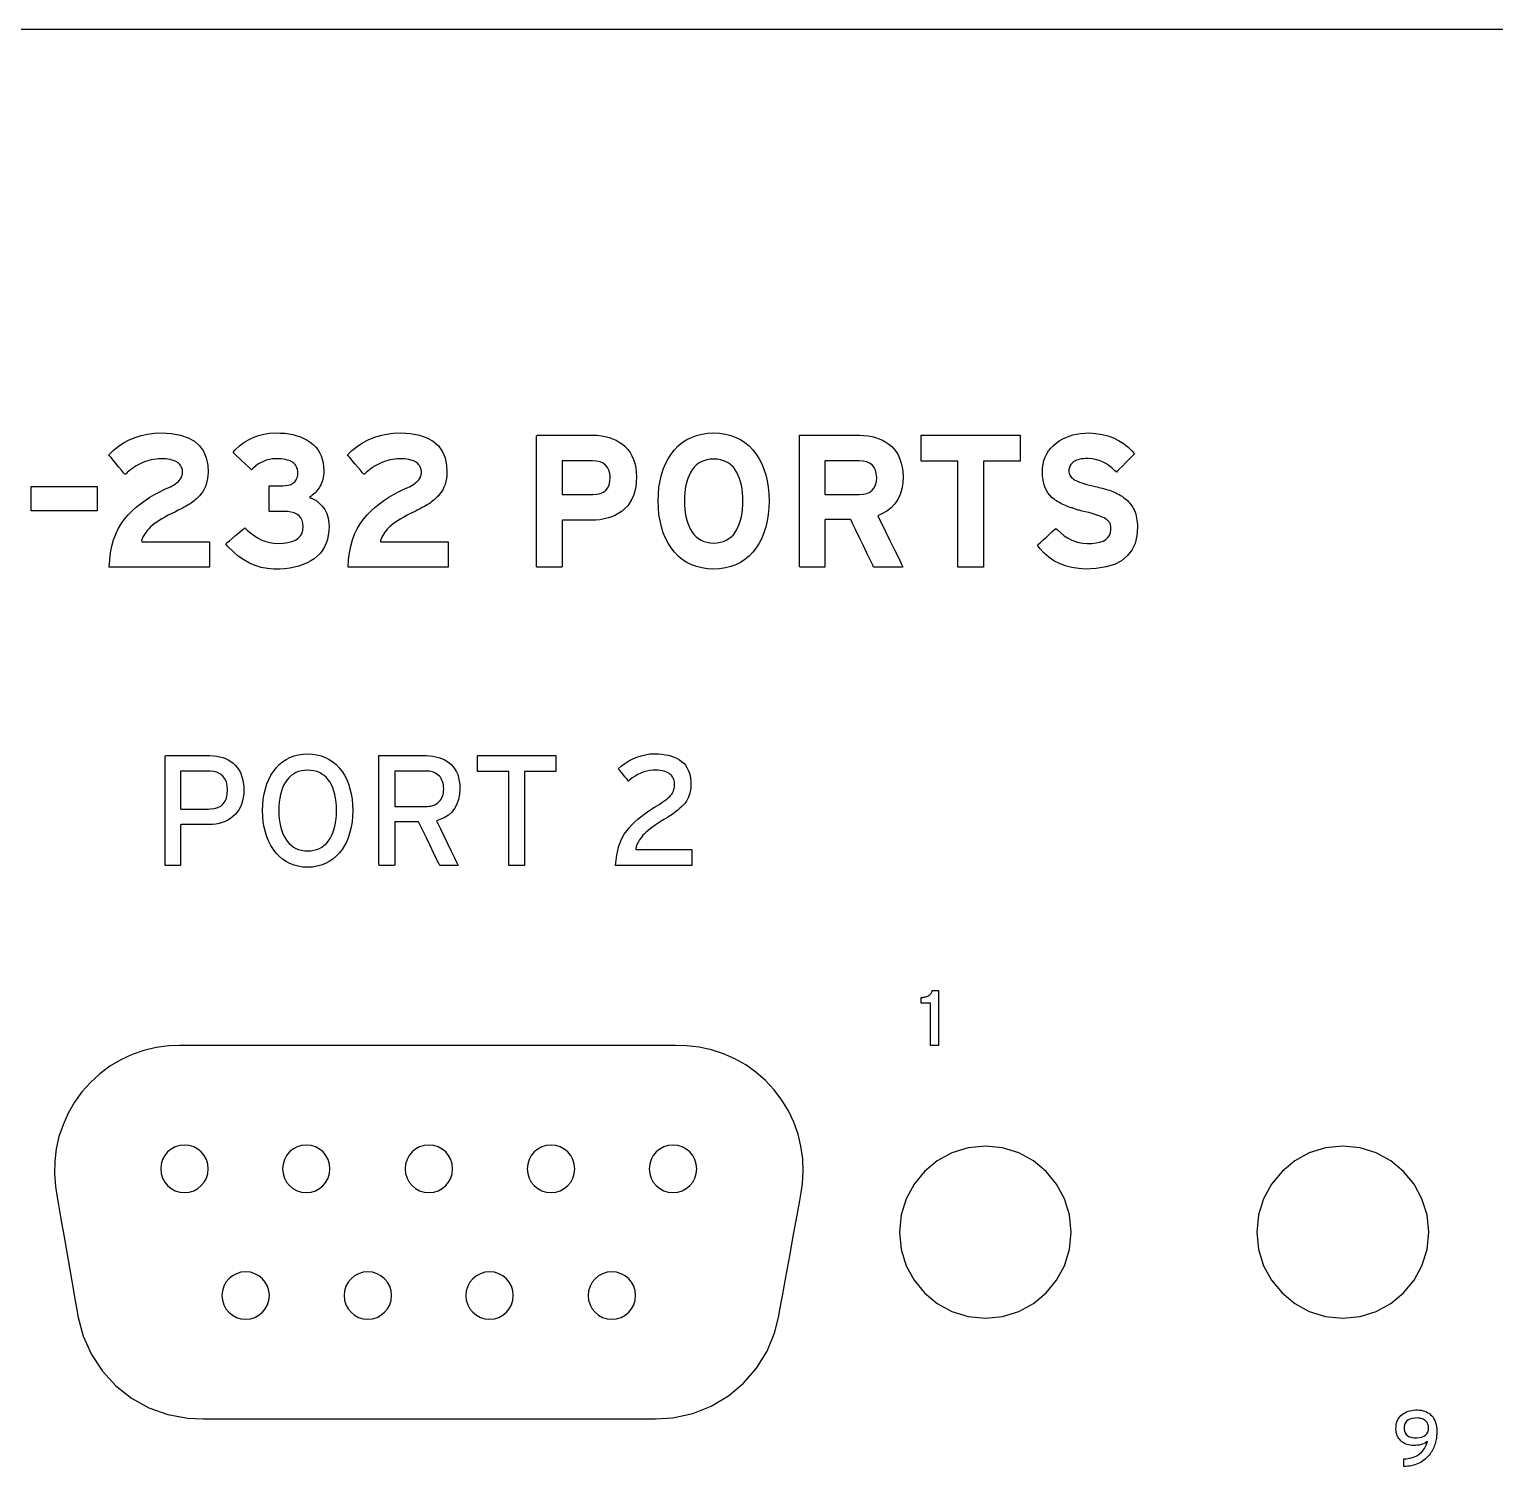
# Model space of a CAD drawing. Extents: x 1 to 47.7, y 0.2 to 35.
# Drawn here: x 40.567 to 41.863, y 13.845 to 15.115 of the extents above; entities that cross this region are included whole.
import ezdxf

# ---------------------------------------------------------------- set-up
doc = ezdxf.new("R2010")
doc.units = 0
doc.header["$MEASUREMENT"] = 0
doc.layers.add('7_0_____DWG', color=7, linetype='CONTINUOUS')

msp = doc.modelspace()

# ---------------------------------------------------------------- linework, layer by layer
at = {"layer": '7_0_____DWG'}
for points in [[(40.4956, 15.1152), (40.5703, 15.1152), (40.6442, 15.1152), (40.7173, 15.1152), (40.7896, 15.1152), (40.8611, 15.1152), (40.9317, 15.1152), (41.0015, 15.1152), (41.0703, 15.1152), (41.1384, 15.1152), (41.2055, 15.1152), (41.2717, 15.1152), (41.337, 15.1152), (41.4014, 15.1152), (41.4648, 15.1152), (41.5273, 15.1152), (41.5888, 15.1152), (41.6493, 15.1152), (41.7088, 15.1152), (41.7674, 15.1152), (41.8249, 15.1152), (41.8814, 15.1152)], [(41.4108, 14.7337), (41.4108, 14.64), (41.3882, 14.64), (41.3882, 14.7337), (41.3557, 14.7337), (41.3557, 14.7566), (41.4433, 14.7566), (41.4433, 14.7337), (41.4108, 14.7337)], [(40.5689, 14.6898), (40.5689, 14.7111), (40.6272, 14.7111), (40.6272, 14.6898), (40.5689, 14.6898)], [(41.0051, 14.4592), (41.0051, 14.3762), (40.991, 14.3762), (40.991, 14.4592), (40.9635, 14.4592), (40.9635, 14.4734), (41.0326, 14.4734), (41.0326, 14.4592), (41.0051, 14.4592)]]:
    msp.add_lwpolyline(points, dxfattribs=at)
for points in [[(40.6379, 14.64), (40.6383, 14.6465), (40.6391, 14.6527), (40.6402, 14.6585), (40.6417, 14.664), (40.6436, 14.6691), (40.6458, 14.6739), (40.6484, 14.6783), (40.6513, 14.6824), (40.6546, 14.6861), (40.6581, 14.6896), (40.6617, 14.6929), (40.6656, 14.696), (40.6695, 14.6989), (40.6737, 14.7017), (40.678, 14.7042), (40.6825, 14.7065), (40.6871, 14.7087), (40.6905, 14.7102), (40.6921, 14.711), (40.6935, 14.7117), (40.6948, 14.7125), (40.696, 14.7133), (40.6971, 14.7141), (40.6981, 14.7149), (40.699, 14.7156), (40.6998, 14.7164), (40.7004, 14.7172), (40.7009, 14.718), (40.7014, 14.7188), (40.7018, 14.7196), (40.7021, 14.7205), (40.7023, 14.7213), (40.7025, 14.7221), (40.7026, 14.7229), (40.7027, 14.7238), (40.7026, 14.7248), (40.7025, 14.7258), (40.7022, 14.7268), (40.7019, 14.7278), (40.7014, 14.7287), (40.7009, 14.7296), (40.7002, 14.7305), (40.6995, 14.7314), (40.6986, 14.7322), (40.6975, 14.733), (40.6962, 14.7336), (40.6948, 14.7341), (40.6933, 14.7346), (40.6916, 14.735), (40.6898, 14.7353), (40.6879, 14.7355), (40.6858, 14.7357), (40.6835, 14.7357), (40.6813, 14.7356), (40.6792, 14.7354), (40.677, 14.7351), (40.675, 14.7347), (40.6729, 14.7342), (40.6709, 14.7336), (40.669, 14.7329), (40.6671, 14.7322), (40.6652, 14.7313), (40.6634, 14.7304), (40.6617, 14.7294), (40.66, 14.7283), (40.6583, 14.7272), (40.6568, 14.726), (40.6552, 14.7248), (40.6538, 14.7235), (40.6524, 14.7221), (40.6517, 14.722), (40.6505, 14.7234), (40.6487, 14.7256), (40.6464, 14.7283), (40.644, 14.7313), (40.6416, 14.7342), (40.6395, 14.7367), (40.638, 14.7384), (40.6374, 14.7392), (40.6412, 14.7429), (40.6458, 14.7466), (40.6505, 14.7497), (40.6555, 14.7524), (40.6607, 14.7546), (40.6661, 14.7563), (40.6718, 14.7575), (40.6777, 14.7583), (40.6842, 14.7585), (40.693, 14.758), (40.7008, 14.7566), (40.7075, 14.7543), (40.7131, 14.7512), (40.7176, 14.7472), (40.7211, 14.7423), (40.7236, 14.7366), (40.7249, 14.73), (40.7253, 14.724), (40.7251, 14.721), (40.7248, 14.7182), (40.7242, 14.7155), (40.7235, 14.7129), (40.7226, 14.7106), (40.7215, 14.7083), (40.7202, 14.7062), (40.7188, 14.7043), (40.7176, 14.703), (40.7167, 14.702), (40.7158, 14.7011), (40.7149, 14.7002), (40.7139, 14.6994), (40.7128, 14.6985), (40.7117, 14.6977), (40.7106, 14.6968), (40.7094, 14.696), (40.7081, 14.6952), (40.7068, 14.6944), (40.7054, 14.6936), (40.704, 14.6928), (40.7025, 14.692), (40.701, 14.6912), (40.6995, 14.6905), (40.6979, 14.6897), (40.6963, 14.6889), (40.6931, 14.6873), (40.69, 14.6858), (40.6871, 14.6842), (40.6845, 14.6827), (40.682, 14.6812), (40.6798, 14.6797), (40.6777, 14.6783), (40.6759, 14.6768), (40.6743, 14.6754), (40.6729, 14.6739), (40.6715, 14.6724), (40.6704, 14.6709), (40.6693, 14.6694), (40.6684, 14.6679), (40.6676, 14.6664), (40.667, 14.6649), (40.6665, 14.6634), (40.6666, 14.6624), (40.6702, 14.6624), (40.677, 14.6624), (40.686, 14.6624), (40.6961, 14.6624), (40.7062, 14.6624), (40.7152, 14.6624), (40.7222, 14.6624), (40.726, 14.6624), (40.7264, 14.6622), (40.7264, 14.6605), (40.7264, 14.6578), (40.7264, 14.6543), (40.7264, 14.6505), (40.7264, 14.6468), (40.7264, 14.6435), (40.7264, 14.6412), (40.7264, 14.64), (40.7244, 14.64), (40.7169, 14.64), (40.7053, 14.64), (40.6912, 14.64), (40.6762, 14.64), (40.6618, 14.64), (40.6496, 14.64), (40.6411, 14.64)], [(40.8322, 14.6761), (40.8321, 14.672), (40.8315, 14.6681), (40.8307, 14.6644), (40.8296, 14.661), (40.8281, 14.6578), (40.8263, 14.6548), (40.8242, 14.6521), (40.8217, 14.6497), (40.819, 14.6474), (40.816, 14.6455), (40.8128, 14.6437), (40.8093, 14.6422), (40.8056, 14.6409), (40.8017, 14.6399), (40.7975, 14.6391), (40.7932, 14.6385), (40.7886, 14.6382), (40.7834, 14.6381), (40.7778, 14.6386), (40.7723, 14.6396), (40.7669, 14.6413), (40.7618, 14.6435), (40.7568, 14.6463), (40.7519, 14.6496), (40.7473, 14.6536), (40.7428, 14.6581), (40.7409, 14.6606), (40.7421, 14.6616), (40.7441, 14.6633), (40.7467, 14.6655), (40.7496, 14.6679), (40.7524, 14.6703), (40.7549, 14.6724), (40.7568, 14.6739), (40.7578, 14.6747), (40.7599, 14.6726), (40.763, 14.6699), (40.7662, 14.6675), (40.7695, 14.6654), (40.7728, 14.6638), (40.7762, 14.6625), (40.7798, 14.6616), (40.7834, 14.6611), (40.787, 14.6609), (40.7916, 14.6611), (40.7958, 14.6616), (40.7994, 14.6625), (40.8025, 14.6638), (40.805, 14.6655), (40.8069, 14.6675), (40.8083, 14.67), (40.809, 14.6727), (40.8093, 14.6759), (40.809, 14.6787), (40.8083, 14.6812), (40.8072, 14.6834), (40.8057, 14.6852), (40.8038, 14.6867), (40.8014, 14.6878), (40.7986, 14.6886), (40.7955, 14.689), (40.7926, 14.6892), (40.792, 14.6892), (40.7906, 14.6892), (40.7886, 14.6892), (40.7864, 14.6892), (40.7842, 14.6892), (40.7821, 14.6892), (40.7805, 14.6892), (40.7795, 14.6892), (40.7793, 14.6893), (40.7793, 14.6907), (40.7793, 14.6933), (40.7793, 14.6967), (40.7793, 14.7005), (40.7793, 14.7043), (40.7793, 14.7077), (40.7793, 14.7103), (40.7793, 14.7118), (40.7794, 14.7119), (40.7803, 14.7119), (40.7818, 14.7119), (40.7836, 14.7119), (40.7857, 14.7119), (40.7877, 14.7119), (40.7894, 14.7119), (40.7907, 14.7119), (40.7914, 14.7119), (40.7935, 14.712), (40.7961, 14.7124), (40.7984, 14.7131), (40.8003, 14.7141), (40.8019, 14.7154), (40.8031, 14.717), (40.804, 14.7189), (40.8045, 14.7211), (40.8046, 14.7236), (40.8046, 14.7248), (40.8044, 14.7258), (40.8042, 14.7268), (40.8038, 14.7278), (40.8034, 14.7287), (40.8028, 14.7296), (40.8022, 14.7305), (40.8014, 14.7314), (40.8005, 14.7322), (40.7995, 14.733), (40.7983, 14.7336), (40.7969, 14.7341), (40.7953, 14.7346), (40.7936, 14.735), (40.7917, 14.7353), (40.7897, 14.7355), (40.7875, 14.7357), (40.785, 14.7357), (40.7821, 14.7355), (40.7794, 14.7351), (40.7767, 14.7344), (40.7742, 14.7334), (40.7717, 14.7322), (40.7693, 14.7308), (40.767, 14.729), (40.7649, 14.7271), (40.7635, 14.726), (40.7625, 14.727), (40.7606, 14.7288), (40.7581, 14.7311), (40.7554, 14.7337), (40.7526, 14.7363), (40.7502, 14.7386), (40.7483, 14.7403), (40.7473, 14.7413), (40.7493, 14.7437), (40.7529, 14.747), (40.7568, 14.75), (40.7609, 14.7525), (40.7652, 14.7546), (40.7698, 14.7562), (40.7746, 14.7574), (40.7796, 14.7582), (40.7849, 14.7585), (40.7891, 14.7584), (40.793, 14.7582), (40.7967, 14.7577), (40.8002, 14.757), (40.8036, 14.7561), (40.8068, 14.755), (40.8098, 14.7537), (40.8127, 14.7522), (40.8155, 14.7504), (40.818, 14.7484), (40.8202, 14.7462), (40.8222, 14.7438), (40.8238, 14.7412), (40.8252, 14.7384), (40.8262, 14.7354), (40.827, 14.7321), (40.8274, 14.7287), (40.8276, 14.7252), (40.8275, 14.7231), (40.8273, 14.7211), (40.827, 14.7192), (40.8266, 14.7174), (40.8261, 14.7157), (40.8256, 14.7141), (40.8249, 14.7126), (40.8241, 14.7112), (40.8233, 14.7099), (40.8224, 14.7086), (40.8215, 14.7074), (40.8205, 14.7063), (40.8195, 14.7052), (40.8185, 14.7043), (40.8174, 14.7034), (40.8163, 14.7027), (40.8151, 14.702), (40.8148, 14.7016), (40.8155, 14.7013), (40.8161, 14.7011), (40.8168, 14.7008), (40.8175, 14.7005), (40.8182, 14.7001), (40.8189, 14.6998), (40.8197, 14.6994), (40.8204, 14.699), (40.8211, 14.6985), (40.8217, 14.698), (40.8224, 14.6975), (40.823, 14.6969), (40.8237, 14.6963), (40.8243, 14.6957), (40.8249, 14.6951), (40.8255, 14.6944), (40.8261, 14.6937), (40.8273, 14.6924), (40.8284, 14.6908), (40.8293, 14.6891), (40.8302, 14.6873), (40.8309, 14.6853), (40.8314, 14.6832), (40.8318, 14.681), (40.8321, 14.6786)], [(40.8491, 14.64), (40.8495, 14.6465), (40.8503, 14.6527), (40.8514, 14.6585), (40.8529, 14.664), (40.8548, 14.6691), (40.857, 14.6739), (40.8596, 14.6783), (40.8625, 14.6824), (40.8658, 14.6861), (40.8693, 14.6896), (40.8729, 14.6929), (40.8767, 14.696), (40.8807, 14.6989), (40.8849, 14.7017), (40.8892, 14.7042), (40.8936, 14.7065), (40.8983, 14.7087), (40.9017, 14.7102), (40.9032, 14.711), (40.9047, 14.7117), (40.906, 14.7125), (40.9072, 14.7133), (40.9083, 14.7141), (40.9093, 14.7149), (40.9102, 14.7156), (40.911, 14.7164), (40.9116, 14.7172), (40.9121, 14.718), (40.9126, 14.7188), (40.9129, 14.7196), (40.9133, 14.7205), (40.9135, 14.7213), (40.9137, 14.7221), (40.9138, 14.7229), (40.9138, 14.7238), (40.9138, 14.7248), (40.9137, 14.7258), (40.9134, 14.7268), (40.9131, 14.7278), (40.9126, 14.7287), (40.9121, 14.7296), (40.9114, 14.7305), (40.9106, 14.7314), (40.9098, 14.7322), (40.9087, 14.733), (40.9074, 14.7336), (40.906, 14.7341), (40.9045, 14.7346), (40.9028, 14.735), (40.901, 14.7353), (40.899, 14.7355), (40.8969, 14.7357), (40.8947, 14.7357), (40.8925, 14.7356), (40.8903, 14.7354), (40.8882, 14.7351), (40.8861, 14.7347), (40.8841, 14.7342), (40.8821, 14.7336), (40.8802, 14.7329), (40.8783, 14.7322), (40.8764, 14.7313), (40.8746, 14.7304), (40.8729, 14.7294), (40.8712, 14.7283), (40.8695, 14.7272), (40.8679, 14.726), (40.8664, 14.7248), (40.865, 14.7235), (40.8635, 14.7221), (40.8629, 14.722), (40.8617, 14.7234), (40.8599, 14.7256), (40.8576, 14.7283), (40.8551, 14.7313), (40.8527, 14.7342), (40.8507, 14.7367), (40.8492, 14.7384), (40.8486, 14.7392), (40.8524, 14.7429), (40.8569, 14.7466), (40.8617, 14.7497), (40.8667, 14.7524), (40.8719, 14.7546), (40.8773, 14.7563), (40.883, 14.7575), (40.8889, 14.7583), (40.8954, 14.7585), (40.9042, 14.758), (40.912, 14.7566), (40.9186, 14.7543), (40.9243, 14.7512), (40.9288, 14.7472), (40.9323, 14.7423), (40.9348, 14.7366), (40.9361, 14.73), (40.9364, 14.724), (40.9363, 14.721), (40.9359, 14.7182), (40.9354, 14.7155), (40.9347, 14.7129), (40.9338, 14.7106), (40.9327, 14.7083), (40.9314, 14.7062), (40.9299, 14.7043), (40.9288, 14.703), (40.9279, 14.702), (40.927, 14.7011), (40.9261, 14.7002), (40.9251, 14.6994), (40.924, 14.6985), (40.9229, 14.6977), (40.9218, 14.6968), (40.9206, 14.696), (40.9193, 14.6952), (40.918, 14.6944), (40.9166, 14.6936), (40.9152, 14.6928), (40.9137, 14.692), (40.9122, 14.6912), (40.9106, 14.6905), (40.9091, 14.6897), (40.9074, 14.6889), (40.9042, 14.6873), (40.9012, 14.6858), (40.8983, 14.6842), (40.8957, 14.6827), (40.8932, 14.6812), (40.891, 14.6797), (40.8889, 14.6783), (40.8871, 14.6768), (40.8855, 14.6754), (40.884, 14.6739), (40.8827, 14.6724), (40.8815, 14.6709), (40.8805, 14.6694), (40.8796, 14.6679), (40.8788, 14.6664), (40.8782, 14.6649), (40.8777, 14.6634), (40.8778, 14.6624), (40.8814, 14.6624), (40.8882, 14.6624), (40.8972, 14.6624), (40.9073, 14.6624), (40.9174, 14.6624), (40.9264, 14.6624), (40.9334, 14.6624), (40.9372, 14.6624), (40.9376, 14.6622), (40.9376, 14.6605), (40.9376, 14.6578), (40.9376, 14.6543), (40.9376, 14.6505), (40.9376, 14.6468), (40.9376, 14.6435), (40.9376, 14.6412), (40.9376, 14.64), (40.9356, 14.64), (40.9281, 14.64), (40.9165, 14.64), (40.9024, 14.64), (40.8874, 14.64), (40.873, 14.64), (40.8607, 14.64), (40.8522, 14.64)], [(41.104, 14.7197), (41.1038, 14.7151), (41.1033, 14.7109), (41.1025, 14.707), (41.1014, 14.7033), (41.1, 14.7), (41.0982, 14.6969), (41.0962, 14.6942), (41.0938, 14.6917), (41.0912, 14.6895), (41.0884, 14.6876), (41.0855, 14.6859), (41.0823, 14.6845), (41.0789, 14.6834), (41.0754, 14.6825), (41.0717, 14.6818), (41.0677, 14.6815), (41.0636, 14.6813), (41.0624, 14.6813), (41.06, 14.6813), (41.0565, 14.6813), (41.0524, 14.6813), (41.048, 14.6813), (41.044, 14.6813), (41.0407, 14.6813), (41.0387, 14.6813), (41.0382, 14.6812), (41.0382, 14.6786), (41.0382, 14.6738), (41.0382, 14.6674), (41.0382, 14.6603), (41.0382, 14.6532), (41.0382, 14.6469), (41.0382, 14.6423), (41.0382, 14.6401), (41.0377, 14.64), (41.0357, 14.64), (41.0326, 14.64), (41.0289, 14.64), (41.025, 14.64), (41.0213, 14.64), (41.0182, 14.64), (41.0162, 14.64), (41.0157, 14.6402), (41.0157, 14.6465), (41.0157, 14.6595), (41.0157, 14.6772), (41.0157, 14.6972), (41.0157, 14.7173), (41.0157, 14.7353), (41.0157, 14.749), (41.0157, 14.7561), (41.0165, 14.7566), (41.0206, 14.7566), (41.0271, 14.7566), (41.0351, 14.7566), (41.0437, 14.7566), (41.052, 14.7566), (41.0589, 14.7566), (41.0636, 14.7566), (41.0655, 14.7566), (41.0693, 14.7565), (41.0729, 14.7561), (41.0764, 14.7554), (41.0797, 14.7545), (41.0829, 14.7534), (41.0859, 14.752), (41.0888, 14.7504), (41.0916, 14.7486), (41.0941, 14.7464), (41.0964, 14.744), (41.0983, 14.7413), (41.1, 14.7384), (41.1014, 14.7351), (41.1025, 14.7317), (41.1033, 14.7279), (41.1038, 14.7239)], [(41.2213, 14.6983), (41.2211, 14.6922), (41.2205, 14.6863), (41.2196, 14.6807), (41.2183, 14.6754), (41.2167, 14.6703), (41.2148, 14.6656), (41.2125, 14.6611), (41.2098, 14.6569), (41.2068, 14.6531), (41.2035, 14.6497), (41.1999, 14.6467), (41.196, 14.6441), (41.1918, 14.6421), (41.1873, 14.6404), (41.1826, 14.6392), (41.1775, 14.6384), (41.1721, 14.6381), (41.1668, 14.6384), (41.1618, 14.6392), (41.157, 14.6404), (41.1526, 14.6421), (41.1484, 14.6441), (41.1445, 14.6467), (41.1409, 14.6497), (41.1376, 14.6531), (41.1346, 14.6569), (41.1319, 14.6611), (41.1296, 14.6656), (41.1276, 14.6703), (41.126, 14.6754), (41.1248, 14.6807), (41.1238, 14.6863), (41.1233, 14.6922), (41.1231, 14.6983), (41.1233, 14.7046), (41.1238, 14.7105), (41.1248, 14.7162), (41.126, 14.7215), (41.1276, 14.7265), (41.1296, 14.7313), (41.1319, 14.7357), (41.1346, 14.7398), (41.1376, 14.7437), (41.1409, 14.7471), (41.1445, 14.75), (41.1484, 14.7526), (41.1526, 14.7546), (41.157, 14.7563), (41.1618, 14.7574), (41.1668, 14.7582), (41.1721, 14.7585), (41.1775, 14.7582), (41.1826, 14.7574), (41.1873, 14.7563), (41.1918, 14.7546), (41.196, 14.7526), (41.1999, 14.75), (41.2035, 14.7471), (41.2068, 14.7437), (41.2098, 14.7398), (41.2125, 14.7357), (41.2148, 14.7313), (41.2167, 14.7265), (41.2183, 14.7215), (41.2196, 14.7162), (41.2205, 14.7105), (41.2211, 14.7046)], [(41.3136, 14.64), (41.3128, 14.6416), (41.3108, 14.6457), (41.308, 14.6517), (41.3046, 14.6587), (41.3011, 14.6659), (41.2979, 14.6726), (41.2953, 14.678), (41.2937, 14.6813), (41.2933, 14.682), (41.2919, 14.682), (41.2892, 14.682), (41.2857, 14.682), (41.2818, 14.682), (41.2779, 14.682), (41.2745, 14.682), (41.2719, 14.682), (41.2707, 14.682), (41.2706, 14.6811), (41.2706, 14.6776), (41.2706, 14.6721), (41.2706, 14.6653), (41.2706, 14.658), (41.2706, 14.6511), (41.2706, 14.6452), (41.2706, 14.6413), (41.2706, 14.64), (41.2696, 14.64), (41.2673, 14.64), (41.264, 14.64), (41.2602, 14.64), (41.2563, 14.64), (41.2527, 14.64), (41.2499, 14.64), (41.2483, 14.64), (41.248, 14.6409), (41.248, 14.6488), (41.248, 14.6629), (41.248, 14.681), (41.248, 14.7011), (41.248, 14.7208), (41.248, 14.738), (41.248, 14.7507), (41.248, 14.7565), (41.2493, 14.7566), (41.254, 14.7566), (41.2612, 14.7566), (41.2698, 14.7566), (41.2789, 14.7566), (41.2875, 14.7566), (41.2947, 14.7566), (41.2994, 14.7566), (41.3014, 14.7566), (41.3051, 14.7564), (41.3087, 14.756), (41.3121, 14.7554), (41.3154, 14.7545), (41.3186, 14.7534), (41.3216, 14.752), (41.3244, 14.7504), (41.3271, 14.7486), (41.3297, 14.7465), (41.3319, 14.7441), (41.3339, 14.7414), (41.3355, 14.7385), (41.3369, 14.7353), (41.338, 14.7319), (41.3388, 14.7282), (41.3394, 14.7243), (41.3396, 14.7201), (41.3394, 14.7144), (41.3385, 14.7091), (41.3371, 14.7042), (41.335, 14.6998), (41.3324, 14.6959), (41.3292, 14.6924), (41.3253, 14.6894), (41.3209, 14.6869), (41.3174, 14.6852), (41.3186, 14.6827), (41.3211, 14.6776), (41.3245, 14.6707), (41.3283, 14.663), (41.3321, 14.6553), (41.3355, 14.6483), (41.3381, 14.643), (41.3395, 14.6402), (41.3392, 14.64), (41.3372, 14.64), (41.3338, 14.64), (41.3296, 14.64), (41.3252, 14.64), (41.3208, 14.64), (41.3171, 14.64), (41.3146, 14.64)], [(41.5468, 14.6752), (41.5463, 14.6675), (41.5447, 14.6607), (41.5419, 14.6548), (41.5379, 14.6498), (41.5328, 14.6456), (41.5266, 14.6424), (41.5191, 14.6401), (41.5105, 14.6386), (41.5013, 14.6381), (41.4949, 14.6386), (41.4888, 14.6396), (41.4831, 14.6411), (41.4779, 14.6431), (41.473, 14.6456), (41.4685, 14.6487), (41.4644, 14.6522), (41.4607, 14.6563), (41.4585, 14.6594), (41.4595, 14.6602), (41.4613, 14.6619), (41.4636, 14.6641), (41.4664, 14.6665), (41.4691, 14.669), (41.4716, 14.6713), (41.4735, 14.6731), (41.4746, 14.6741), (41.4761, 14.6728), (41.479, 14.6701), (41.482, 14.6677), (41.4851, 14.6657), (41.4883, 14.664), (41.4917, 14.6627), (41.4951, 14.6617), (41.4986, 14.6611), (41.5023, 14.6609), (41.5064, 14.6609), (41.5103, 14.6613), (41.5137, 14.662), (41.5166, 14.663), (41.5189, 14.6643), (41.5208, 14.666), (41.5222, 14.668), (41.523, 14.6704), (41.5234, 14.673), (41.5234, 14.6741), (41.5233, 14.6748), (41.5233, 14.6754), (41.5232, 14.676), (41.5231, 14.6766), (41.523, 14.6772), (41.5229, 14.6777), (41.5228, 14.6782), (41.5226, 14.6787), (41.5223, 14.6792), (41.522, 14.6796), (41.5216, 14.6801), (41.5213, 14.6805), (41.5208, 14.6809), (41.5204, 14.6814), (41.5199, 14.6818), (41.5194, 14.6822), (41.5187, 14.6827), (41.5174, 14.6834), (41.5158, 14.6842), (41.5139, 14.6849), (41.5118, 14.6857), (41.5094, 14.6865), (41.5067, 14.6873), (41.5038, 14.6881), (41.5006, 14.6888), (41.4979, 14.6895), (41.497, 14.6897), (41.4962, 14.6899), (41.4953, 14.6902), (41.4945, 14.6904), (41.4937, 14.6907), (41.4929, 14.6909), (41.4921, 14.6912), (41.4913, 14.6915), (41.4905, 14.6917), (41.4897, 14.6919), (41.489, 14.6922), (41.4882, 14.6924), (41.4874, 14.6927), (41.4866, 14.693), (41.4859, 14.6932), (41.4851, 14.6935), (41.4844, 14.6938), (41.4832, 14.6943), (41.4818, 14.6949), (41.4804, 14.6955), (41.479, 14.6962), (41.4778, 14.6969), (41.4765, 14.6976), (41.4753, 14.6984), (41.4742, 14.6992), (41.4731, 14.7), (41.4712, 14.7016), (41.4693, 14.7035), (41.4676, 14.7057), (41.4662, 14.7082), (41.465, 14.7109), (41.4641, 14.7138), (41.4634, 14.7169), (41.463, 14.7203), (41.4628, 14.724), (41.463, 14.7276), (41.4635, 14.731), (41.4642, 14.7342), (41.4653, 14.7372), (41.4666, 14.7401), (41.4683, 14.7427), (41.4702, 14.7452), (41.4725, 14.7475), (41.475, 14.7496), (41.4777, 14.7515), (41.4804, 14.7531), (41.4834, 14.7546), (41.4865, 14.7558), (41.4897, 14.7568), (41.4931, 14.7575), (41.4966, 14.7581), (41.5003, 14.7584), (41.5046, 14.7585), (41.5102, 14.758), (41.5156, 14.7572), (41.5207, 14.7559), (41.5256, 14.7541), (41.5301, 14.7519), (41.5344, 14.7492), (41.5385, 14.7461), (41.5422, 14.7425), (41.5443, 14.7401), (41.5433, 14.7391), (41.5414, 14.7372), (41.539, 14.7348), (41.5362, 14.732), (41.5335, 14.7293), (41.5311, 14.7269), (41.5292, 14.725), (41.5282, 14.7239), (41.5267, 14.7253), (41.5242, 14.7276), (41.5216, 14.7297), (41.5188, 14.7314), (41.516, 14.7329), (41.513, 14.7341), (41.5099, 14.735), (41.5067, 14.7356), (41.5034, 14.7358), (41.501, 14.7358), (41.4991, 14.7357), (41.4974, 14.7355), (41.4959, 14.7352), (41.4944, 14.7348), (41.4931, 14.7344), (41.492, 14.7339), (41.4909, 14.7334), (41.4901, 14.7328), (41.4893, 14.732), (41.4885, 14.7313), (41.4879, 14.7305), (41.4874, 14.7297), (41.487, 14.7289), (41.4867, 14.728), (41.4864, 14.7271), (41.4863, 14.7262), (41.4862, 14.7253), (41.4863, 14.7242), (41.4864, 14.7231), (41.4867, 14.722), (41.4872, 14.7211), (41.4877, 14.7202), (41.4884, 14.7193), (41.4893, 14.7185), (41.4902, 14.7178), (41.4913, 14.7172), (41.4925, 14.7165), (41.494, 14.7158), (41.4957, 14.7151), (41.4976, 14.7144), (41.4996, 14.7137), (41.5019, 14.7131), (41.5045, 14.7124), (41.5072, 14.7117), (41.5096, 14.7111), (41.5112, 14.7108), (41.5127, 14.7104), (41.5143, 14.71), (41.5158, 14.7096), (41.5174, 14.7092), (41.5189, 14.7088), (41.5205, 14.7083), (41.522, 14.7078), (41.5235, 14.7073), (41.525, 14.7068), (41.5264, 14.7062), (41.5278, 14.7055), (41.5292, 14.7048), (41.5306, 14.7041), (41.5319, 14.7033), (41.5332, 14.7025), (41.5344, 14.7016), (41.5357, 14.7007), (41.5368, 14.6997), (41.538, 14.6987), (41.539, 14.6976), (41.54, 14.6964), (41.541, 14.6952), (41.5418, 14.694), (41.5427, 14.6927), (41.5434, 14.6914), (41.5442, 14.6899), (41.5448, 14.6884), (41.5453, 14.6867), (41.5458, 14.685), (41.5461, 14.6832), (41.5464, 14.6813), (41.5466, 14.6794), (41.5468, 14.6774)], [(41.0808, 14.7192), (41.0804, 14.7226), (41.0796, 14.7255), (41.0784, 14.728), (41.0766, 14.7301), (41.0744, 14.7317), (41.0718, 14.7329), (41.0686, 14.7337), (41.0651, 14.734), (41.0636, 14.734), (41.0611, 14.734), (41.0572, 14.734), (41.0527, 14.734), (41.048, 14.734), (41.0436, 14.734), (41.0403, 14.734), (41.0384, 14.734), (41.0382, 14.7335), (41.0382, 14.731), (41.0382, 14.7268), (41.0382, 14.7217), (41.0382, 14.7162), (41.0382, 14.7111), (41.0382, 14.7069), (41.0382, 14.7044), (41.0384, 14.704), (41.0403, 14.704), (41.0437, 14.704), (41.0481, 14.704), (41.0529, 14.704), (41.0575, 14.704), (41.0613, 14.704), (41.0639, 14.704), (41.0654, 14.704), (41.0689, 14.7043), (41.072, 14.705), (41.0747, 14.7063), (41.0768, 14.7079), (41.0785, 14.7101), (41.0797, 14.7127), (41.0805, 14.7157)], [(41.198, 14.6983), (41.1979, 14.7021), (41.1977, 14.7056), (41.1973, 14.709), (41.1967, 14.7123), (41.1959, 14.7153), (41.195, 14.7183), (41.194, 14.721), (41.1927, 14.7236), (41.1913, 14.726), (41.1896, 14.7282), (41.1878, 14.7301), (41.1857, 14.7317), (41.1834, 14.733), (41.1809, 14.734), (41.1782, 14.7347), (41.1753, 14.7352), (41.1722, 14.7354), (41.1691, 14.7352), (41.1663, 14.7347), (41.1636, 14.734), (41.1611, 14.733), (41.1589, 14.7317), (41.1568, 14.7301), (41.1549, 14.7282), (41.1532, 14.726), (41.1518, 14.7236), (41.1505, 14.721), (41.1494, 14.7183), (41.1485, 14.7153), (41.1477, 14.7123), (41.1471, 14.709), (41.1467, 14.7056), (41.1464, 14.7021), (41.1463, 14.6983), (41.1464, 14.6947), (41.1467, 14.6912), (41.1471, 14.6878), (41.1477, 14.6846), (41.1485, 14.6815), (41.1494, 14.6787), (41.1505, 14.6759), (41.1518, 14.6733), (41.1532, 14.6709), (41.1549, 14.6686), (41.1568, 14.6667), (41.1589, 14.6651), (41.1611, 14.6637), (41.1636, 14.6627), (41.1663, 14.6619), (41.1691, 14.6614), (41.1722, 14.6612), (41.1753, 14.6614), (41.1782, 14.6619), (41.1809, 14.6627), (41.1834, 14.6637), (41.1857, 14.6651), (41.1878, 14.6667), (41.1896, 14.6686), (41.1913, 14.6709), (41.1927, 14.6733), (41.194, 14.6759), (41.195, 14.6787), (41.1959, 14.6815), (41.1967, 14.6846), (41.1973, 14.6878), (41.1977, 14.6912), (41.1979, 14.6947)], [(41.3164, 14.7192), (41.316, 14.7226), (41.3152, 14.7256), (41.314, 14.7281), (41.3123, 14.7302), (41.3101, 14.7318), (41.3075, 14.733), (41.3045, 14.7337), (41.3009, 14.734), (41.2994, 14.734), (41.2965, 14.734), (41.2922, 14.734), (41.287, 14.734), (41.2816, 14.734), (41.2767, 14.734), (41.2729, 14.734), (41.2708, 14.734), (41.2706, 14.7335), (41.2706, 14.731), (41.2706, 14.7268), (41.2706, 14.7217), (41.2706, 14.7162), (41.2706, 14.7111), (41.2706, 14.7069), (41.2706, 14.7044), (41.2708, 14.704), (41.2729, 14.704), (41.2767, 14.704), (41.2816, 14.704), (41.287, 14.704), (41.2922, 14.704), (41.2965, 14.704), (41.2994, 14.704), (41.3009, 14.704), (41.3045, 14.7043), (41.3076, 14.705), (41.3103, 14.7063), (41.3124, 14.7079), (41.3141, 14.7101), (41.3153, 14.7127), (41.3161, 14.7157)], [(40.7568, 14.443), (40.7567, 14.4396), (40.7563, 14.4364), (40.7557, 14.4334), (40.7549, 14.4306), (40.7538, 14.428), (40.7525, 14.4255), (40.7509, 14.4233), (40.7492, 14.4213), (40.7472, 14.4195), (40.7451, 14.4178), (40.7428, 14.4164), (40.7404, 14.4152), (40.7378, 14.4143), (40.7351, 14.4135), (40.7322, 14.4129), (40.7292, 14.4126), (40.726, 14.4125), (40.7249, 14.4125), (40.7226, 14.4125), (40.7191, 14.4125), (40.715, 14.4125), (40.7107, 14.4125), (40.7067, 14.4125), (40.7034, 14.4125), (40.7014, 14.4125), (40.701, 14.4123), (40.701, 14.4101), (40.701, 14.4058), (40.701, 14.4003), (40.701, 14.394), (40.701, 14.3878), (40.701, 14.3823), (40.701, 14.3782), (40.701, 14.3763), (40.7007, 14.3762), (40.6995, 14.3762), (40.6976, 14.3762), (40.6953, 14.3762), (40.6929, 14.3762), (40.6906, 14.3762), (40.6887, 14.3762), (40.6875, 14.3762), (40.6872, 14.3764), (40.6872, 14.3816), (40.6872, 14.3925), (40.6872, 14.4072), (40.6872, 14.4239), (40.6872, 14.4407), (40.6872, 14.4557), (40.6872, 14.4671), (40.6872, 14.473), (40.6879, 14.4734), (40.6911, 14.4734), (40.6963, 14.4734), (40.7027, 14.4734), (40.7096, 14.4734), (40.7161, 14.4734), (40.7217, 14.4734), (40.7254, 14.4734), (40.7269, 14.4734), (40.7299, 14.4733), (40.7328, 14.473), (40.7356, 14.4724), (40.7382, 14.4717), (40.7407, 14.4708), (40.7431, 14.4696), (40.7453, 14.4683), (40.7473, 14.4667), (40.7493, 14.4649), (40.751, 14.4629), (40.7525, 14.4607), (40.7538, 14.4583), (40.7549, 14.4556), (40.7557, 14.4528), (40.7563, 14.4497), (40.7567, 14.4465)], [(40.8531, 14.4249), (40.8529, 14.4197), (40.8525, 14.4148), (40.8517, 14.4101), (40.8507, 14.4057), (40.8494, 14.4015), (40.8478, 14.3976), (40.8459, 14.3939), (40.8437, 14.3905), (40.8412, 14.3873), (40.8385, 14.3844), (40.8355, 14.3819), (40.8323, 14.3797), (40.8289, 14.378), (40.8253, 14.3766), (40.8215, 14.3756), (40.8175, 14.3749), (40.8132, 14.3747), (40.809, 14.3749), (40.8049, 14.3756), (40.8012, 14.3766), (40.7976, 14.378), (40.7942, 14.3797), (40.7911, 14.3819), (40.7882, 14.3844), (40.7855, 14.3873), (40.7831, 14.3905), (40.7808, 14.3939), (40.7789, 14.3976), (40.7772, 14.4015), (40.7759, 14.4057), (40.7748, 14.4101), (40.774, 14.4148), (40.7736, 14.4197), (40.7734, 14.4249), (40.7736, 14.43), (40.774, 14.435), (40.7748, 14.4397), (40.7759, 14.4441), (40.7772, 14.4483), (40.7789, 14.4523), (40.7808, 14.456), (40.7831, 14.4594), (40.7855, 14.4626), (40.7882, 14.4655), (40.7911, 14.4679), (40.7942, 14.47), (40.7976, 14.4718), (40.8012, 14.4731), (40.8049, 14.4741), (40.809, 14.4747), (40.8132, 14.475), (40.8175, 14.4747), (40.8215, 14.4741), (40.8253, 14.4731), (40.8289, 14.4718), (40.8323, 14.47), (40.8355, 14.4679), (40.8385, 14.4655), (40.8412, 14.4626), (40.8437, 14.4594), (40.8459, 14.456), (40.8478, 14.4523), (40.8494, 14.4483), (40.8507, 14.4441), (40.8517, 14.4397), (40.8525, 14.435), (40.8529, 14.43)], [(40.9479, 14.4444), (40.9475, 14.4392), (40.9466, 14.4345), (40.9452, 14.4304), (40.9432, 14.4267), (40.9407, 14.4235), (40.9377, 14.4208), (40.9341, 14.4185), (40.93, 14.4168), (40.9272, 14.4158), (40.9284, 14.4133), (40.9307, 14.4087), (40.9336, 14.4026), (40.9369, 14.3958), (40.9402, 14.389), (40.9431, 14.383), (40.9452, 14.3786), (40.9463, 14.3764), (40.946, 14.3762), (40.9447, 14.3762), (40.9425, 14.3762), (40.9399, 14.3762), (40.9371, 14.3762), (40.9344, 14.3762), (40.9321, 14.3762), (40.9306, 14.3762), (40.9301, 14.3763), (40.9292, 14.3779), (40.9273, 14.3819), (40.9246, 14.3875), (40.9215, 14.394), (40.9183, 14.4006), (40.9153, 14.4066), (40.913, 14.4114), (40.9116, 14.4143), (40.9112, 14.4147), (40.9098, 14.4147), (40.9072, 14.4147), (40.9039, 14.4147), (40.9003, 14.4147), (40.8967, 14.4147), (40.8935, 14.4147), (40.8912, 14.4147), (40.8902, 14.4147), (40.8902, 14.4137), (40.8902, 14.4103), (40.8902, 14.4051), (40.8902, 14.3988), (40.8902, 14.3921), (40.8902, 14.3859), (40.8902, 14.3806), (40.8902, 14.3772), (40.8901, 14.3762), (40.8894, 14.3762), (40.8879, 14.3762), (40.8859, 14.3762), (40.8836, 14.3762), (40.8812, 14.3762), (40.879, 14.3762), (40.8774, 14.3762), (40.8764, 14.3762), (40.8763, 14.3774), (40.8763, 14.3845), (40.8763, 14.3966), (40.8763, 14.4119), (40.8763, 14.4287), (40.8763, 14.445), (40.8763, 14.4591), (40.8763, 14.4692), (40.8763, 14.4734), (40.8776, 14.4734), (40.8815, 14.4734), (40.8872, 14.4734), (40.894, 14.4734), (40.9012, 14.4734), (40.9079, 14.4734), (40.9133, 14.4734), (40.9168, 14.4734), (40.9184, 14.4734), (40.9213, 14.4733), (40.924, 14.4729), (40.9267, 14.4724), (40.9292, 14.4717), (40.9317, 14.4708), (40.934, 14.4698), (40.9362, 14.4685), (40.9383, 14.4671), (40.9402, 14.4654), (40.942, 14.4635), (40.9435, 14.4614), (40.9448, 14.4591), (40.9459, 14.4566), (40.9467, 14.4539), (40.9473, 14.4509), (40.9477, 14.4477)], [(41.0855, 14.3762), (41.0859, 14.3809), (41.0865, 14.3853), (41.0874, 14.3895), (41.0885, 14.3935), (41.0898, 14.3972), (41.0914, 14.4006), (41.0932, 14.4039), (41.0953, 14.4069), (41.0976, 14.4096), (41.1, 14.4122), (41.1025, 14.4147), (41.1052, 14.4171), (41.1079, 14.4194), (41.1108, 14.4216), (41.1137, 14.4238), (41.1167, 14.4258), (41.1199, 14.4277), (41.1226, 14.4294), (41.1247, 14.4306), (41.1265, 14.4318), (41.1282, 14.433), (41.1298, 14.4342), (41.1312, 14.4352), (41.1324, 14.4363), (41.1335, 14.4373), (41.1344, 14.4383), (41.1351, 14.4393), (41.1357, 14.4402), (41.1362, 14.4412), (41.1366, 14.4423), (41.137, 14.4433), (41.1373, 14.4443), (41.1375, 14.4454), (41.1376, 14.4465), (41.1377, 14.4476), (41.1377, 14.4489), (41.1375, 14.4502), (41.1373, 14.4514), (41.1369, 14.4525), (41.1364, 14.4535), (41.1359, 14.4545), (41.1352, 14.4555), (41.1344, 14.4563), (41.1335, 14.4571), (41.1325, 14.4578), (41.1313, 14.4585), (41.1299, 14.459), (41.1284, 14.4595), (41.1268, 14.4599), (41.125, 14.4602), (41.1231, 14.4604), (41.1211, 14.4605), (41.1187, 14.4604), (41.1158, 14.4602), (41.1131, 14.4597), (41.1104, 14.4589), (41.1077, 14.458), (41.1052, 14.4568), (41.1027, 14.4553), (41.1003, 14.4536), (41.0979, 14.4517), (41.0968, 14.4509), (41.0962, 14.4517), (41.0951, 14.453), (41.0937, 14.4547), (41.0922, 14.4566), (41.0907, 14.4584), (41.0893, 14.4601), (41.0884, 14.4612), (41.0879, 14.4618), (41.0904, 14.464), (41.0937, 14.4665), (41.0971, 14.4687), (41.1006, 14.4706), (41.1042, 14.4721), (41.108, 14.4733), (41.1119, 14.4742), (41.1159, 14.4748), (41.1201, 14.475), (41.1234, 14.4749), (41.1265, 14.4747), (41.1295, 14.4742), (41.1323, 14.4737), (41.135, 14.4729), (41.1374, 14.472), (41.1398, 14.4709), (41.1419, 14.4697), (41.1439, 14.4683), (41.1457, 14.4666), (41.1472, 14.4648), (41.1486, 14.4628), (41.1497, 14.4606), (41.1506, 14.4583), (41.1513, 14.4557), (41.1518, 14.453), (41.152, 14.4501), (41.152, 14.4474), (41.1519, 14.445), (41.1516, 14.4427), (41.1512, 14.4406), (41.1506, 14.4385), (41.1499, 14.4366), (41.1491, 14.4348), (41.1481, 14.433), (41.1469, 14.4314), (41.1456, 14.4299), (41.1441, 14.4284), (41.1424, 14.4268), (41.1406, 14.4252), (41.1385, 14.4236), (41.1363, 14.422), (41.134, 14.4204), (41.1314, 14.4187), (41.1287, 14.4171), (41.1258, 14.4153), (41.1231, 14.4136), (41.1206, 14.4119), (41.1183, 14.4103), (41.1161, 14.4087), (41.1142, 14.4072), (41.1125, 14.4057), (41.111, 14.4043), (41.1097, 14.403), (41.1086, 14.4016), (41.1075, 14.4002), (41.1065, 14.3988), (41.1057, 14.3973), (41.105, 14.3959), (41.1043, 14.3944), (41.1038, 14.3929), (41.1034, 14.3914), (41.1034, 14.3903), (41.1063, 14.3903), (41.1118, 14.3903), (41.1193, 14.3903), (41.1276, 14.3903), (41.136, 14.3903), (41.1436, 14.3903), (41.1494, 14.3903), (41.1527, 14.3903), (41.153, 14.3902), (41.153, 14.3892), (41.153, 14.3875), (41.153, 14.3853), (41.153, 14.3829), (41.153, 14.3805), (41.153, 14.3785), (41.153, 14.377), (41.153, 14.3763), (41.1515, 14.3762), (41.1458, 14.3762), (41.137, 14.3762), (41.1263, 14.3762), (41.1148, 14.3762), (41.1038, 14.3762), (41.0944, 14.3762), (41.0879, 14.3762)], [(40.7425, 14.443), (40.7421, 14.4468), (40.7414, 14.4501), (40.7401, 14.4529), (40.7384, 14.4553), (40.7363, 14.4571), (40.7337, 14.4585), (40.7306, 14.4593), (40.7271, 14.4597), (40.7256, 14.4597), (40.7232, 14.4597), (40.7195, 14.4597), (40.715, 14.4597), (40.7104, 14.4597), (40.7062, 14.4597), (40.703, 14.4597), (40.7012, 14.4597), (40.701, 14.4592), (40.701, 14.4564), (40.701, 14.4517), (40.701, 14.446), (40.701, 14.4399), (40.701, 14.4341), (40.701, 14.4295), (40.701, 14.4267), (40.7012, 14.4261), (40.703, 14.4261), (40.7062, 14.4261), (40.7104, 14.4261), (40.715, 14.4261), (40.7195, 14.4261), (40.7232, 14.4261), (40.7256, 14.4261), (40.7271, 14.4262), (40.7307, 14.4266), (40.7338, 14.4275), (40.7365, 14.4288), (40.7386, 14.4307), (40.7403, 14.4331), (40.7415, 14.4359), (40.7422, 14.4392)], [(40.8388, 14.4249), (40.8387, 14.4287), (40.8384, 14.4323), (40.838, 14.4357), (40.8373, 14.439), (40.8365, 14.442), (40.8356, 14.4448), (40.8344, 14.4475), (40.8331, 14.4499), (40.8315, 14.4521), (40.8298, 14.454), (40.828, 14.4557), (40.8259, 14.4571), (40.8237, 14.4583), (40.8213, 14.4592), (40.8188, 14.4599), (40.8161, 14.4603), (40.8132, 14.4605), (40.8104, 14.4603), (40.8077, 14.4599), (40.8052, 14.4592), (40.8029, 14.4583), (40.8007, 14.4571), (40.7987, 14.4557), (40.7968, 14.454), (40.7951, 14.4521), (40.7936, 14.4499), (40.7922, 14.4475), (40.791, 14.4448), (40.79, 14.442), (40.7892, 14.439), (40.7886, 14.4357), (40.7881, 14.4323), (40.7878, 14.4287), (40.7877, 14.4249), (40.7878, 14.4211), (40.7881, 14.4175), (40.7886, 14.4141), (40.7892, 14.4109), (40.79, 14.4079), (40.791, 14.4051), (40.7922, 14.4025), (40.7936, 14.4001), (40.7951, 14.3979), (40.7968, 14.3958), (40.7987, 14.3941), (40.8007, 14.3926), (40.8029, 14.3914), (40.8052, 14.3904), (40.8077, 14.3897), (40.8104, 14.3893), (40.8132, 14.3892), (40.8161, 14.3893), (40.8188, 14.3897), (40.8213, 14.3904), (40.8237, 14.3914), (40.8259, 14.3926), (40.828, 14.3941), (40.8298, 14.3958), (40.8315, 14.3979), (40.8331, 14.4001), (40.8344, 14.4025), (40.8356, 14.4051), (40.8365, 14.4079), (40.8373, 14.4109), (40.838, 14.4141), (40.8384, 14.4175), (40.8387, 14.4211)], [(40.9336, 14.444), (40.9335, 14.4458), (40.9333, 14.4474), (40.933, 14.449), (40.9326, 14.4505), (40.932, 14.4518), (40.9314, 14.4531), (40.9306, 14.4542), (40.9297, 14.4552), (40.9287, 14.4562), (40.9276, 14.457), (40.9264, 14.4578), (40.9251, 14.4584), (40.9237, 14.4589), (40.9223, 14.4593), (40.9207, 14.4595), (40.9191, 14.4597), (40.9176, 14.4597), (40.9162, 14.4597), (40.9132, 14.4597), (40.909, 14.4597), (40.9042, 14.4597), (40.8994, 14.4597), (40.8951, 14.4597), (40.8919, 14.4597), (40.8902, 14.4597), (40.8902, 14.4591), (40.8902, 14.4564), (40.8902, 14.4521), (40.8902, 14.4468), (40.8902, 14.4413), (40.8902, 14.436), (40.8902, 14.4317), (40.8902, 14.429), (40.8902, 14.4284), (40.8919, 14.4284), (40.8951, 14.4284), (40.8994, 14.4284), (40.9042, 14.4284), (40.909, 14.4284), (40.9132, 14.4284), (40.9162, 14.4284), (40.9176, 14.4284), (40.9191, 14.4284), (40.9207, 14.4286), (40.9222, 14.4288), (40.9236, 14.4292), (40.925, 14.4297), (40.9263, 14.4303), (40.9275, 14.431), (40.9286, 14.4318), (40.9296, 14.4327), (40.9305, 14.4337), (40.9313, 14.4348), (40.932, 14.436), (40.9326, 14.4374), (40.933, 14.4389), (40.9333, 14.4404), (40.9335, 14.4421)], [(41.364, 14.2172), (41.364, 14.2187), (41.364, 14.2224), (41.364, 14.2279), (41.364, 14.2342), (41.364, 14.2407), (41.364, 14.2467), (41.364, 14.2514), (41.364, 14.2541), (41.364, 14.2545), (41.3634, 14.2545), (41.3623, 14.2545), (41.361, 14.2545), (41.3595, 14.2545), (41.3581, 14.2545), (41.3569, 14.2545), (41.356, 14.2545), (41.3557, 14.2545), (41.3557, 14.2547), (41.3557, 14.2552), (41.3557, 14.2559), (41.3557, 14.2568), (41.3557, 14.2577), (41.3557, 14.2585), (41.3557, 14.2591), (41.3557, 14.2595), (41.3561, 14.2595), (41.357, 14.2596), (41.3578, 14.2598), (41.3586, 14.2599), (41.3593, 14.2601), (41.3601, 14.2604), (41.3608, 14.2606), (41.3614, 14.2609), (41.3621, 14.2612), (41.3627, 14.2616), (41.3632, 14.262), (41.3637, 14.2624), (41.3641, 14.2629), (41.3645, 14.2635), (41.3648, 14.2641), (41.3651, 14.2647), (41.3653, 14.2654), (41.3654, 14.2658), (41.3659, 14.2658), (41.3666, 14.2658), (41.3675, 14.2658), (41.3685, 14.2658), (41.3695, 14.2658), (41.3703, 14.2658), (41.3709, 14.2658), (41.3711, 14.2658), (41.3711, 14.264), (41.3711, 14.259), (41.3711, 14.2519), (41.3711, 14.2437), (41.3711, 14.2352), (41.3711, 14.2274), (41.3711, 14.2212), (41.3711, 14.2177), (41.371, 14.2172), (41.3705, 14.2172), (41.3696, 14.2172), (41.3685, 14.2172), (41.3673, 14.2172), (41.3661, 14.2172), (41.365, 14.2172), (41.3643, 14.2172)], [(40.6101, 13.9781), (40.6147, 13.9604), (40.6221, 13.944), (40.6319, 13.9293), (40.6438, 13.9164), (40.6575, 13.9056), (40.6729, 13.897), (40.6896, 13.891), (40.7074, 13.8878), (40.721, 13.8872), (40.747, 13.8872), (40.7951, 13.8872), (40.8576, 13.8872), (40.9269, 13.8872), (40.9955, 13.8872), (41.0558, 13.8872), (41.1001, 13.8872), (41.1208, 13.8872), (41.1361, 13.8882), (41.1537, 13.892), (41.1701, 13.8986), (41.1852, 13.9076), (41.1986, 13.9188), (41.2101, 13.9321), (41.2194, 13.9472), (41.2262, 13.9638), (41.2298, 13.9783), (41.2308, 13.9839), (41.233, 13.996), (41.236, 14.0125), (41.2394, 14.0312), (41.2428, 14.0501), (41.2459, 14.0672), (41.2483, 14.0803), (41.2496, 14.0874), (41.2507, 14.0948), (41.2514, 14.106), (41.251, 14.1171), (41.2494, 14.1281), (41.2468, 14.1389), (41.243, 14.1493), (41.2383, 14.1594), (41.2325, 14.1689), (41.2257, 14.1779), (41.218, 14.1862), (41.2096, 14.1935), (41.2005, 14.2), (41.1909, 14.2055), (41.1808, 14.2099), (41.1702, 14.2134), (41.1593, 14.2157), (41.1482, 14.217), (41.1386, 14.2172), (41.1101, 14.2172), (41.0573, 14.2172), (40.9888, 14.2172), (40.9127, 14.2172), (40.8375, 14.2172), (40.7714, 14.2172), (40.7228, 14.2172), (40.7001, 14.2172), (40.6904, 14.2168), (40.6793, 14.2153), (40.6685, 14.2128), (40.658, 14.2091), (40.648, 14.2044), (40.6384, 14.1988), (40.6295, 14.1921), (40.6212, 14.1846), (40.6137, 14.1762), (40.6071, 14.167), (40.6015, 14.1574), (40.597, 14.1472), (40.5934, 14.1367), (40.591, 14.1259), (40.5897, 14.1149), (40.5895, 14.1038), (40.5904, 14.0926), (40.5913, 14.0866), (40.5928, 14.0781), (40.5952, 14.064), (40.5983, 14.0464), (40.6016, 14.0274), (40.6048, 14.0089), (40.6075, 13.9932), (40.6094, 13.9822)], [(40.7254, 14.1082), (40.725, 14.1124), (40.7237, 14.1164), (40.7218, 14.12), (40.7192, 14.1231), (40.7161, 14.1256), (40.7126, 14.1276), (40.7086, 14.1288), (40.7044, 14.1292), (40.7002, 14.1288), (40.6962, 14.1276), (40.6926, 14.1256), (40.6895, 14.1231), (40.687, 14.12), (40.685, 14.1164), (40.6838, 14.1124), (40.6834, 14.1082), (40.6838, 14.104), (40.685, 14.1), (40.687, 14.0965), (40.6895, 14.0934), (40.6926, 14.0908), (40.6962, 14.0889), (40.7002, 14.0876), (40.7044, 14.0872), (40.7086, 14.0876), (40.7126, 14.0889), (40.7161, 14.0908), (40.7192, 14.0934), (40.7218, 14.0965), (40.7237, 14.1), (40.725, 14.104)], [(40.833, 14.1082), (40.8326, 14.1124), (40.8314, 14.1164), (40.8294, 14.12), (40.8269, 14.1231), (40.8238, 14.1256), (40.8202, 14.1276), (40.8163, 14.1288), (40.812, 14.1292), (40.8078, 14.1288), (40.8039, 14.1276), (40.8003, 14.1256), (40.7972, 14.1231), (40.7946, 14.12), (40.7927, 14.1164), (40.7915, 14.1124), (40.791, 14.1082), (40.7915, 14.104), (40.7927, 14.1), (40.7946, 14.0965), (40.7972, 14.0934), (40.8003, 14.0908), (40.8039, 14.0889), (40.8078, 14.0876), (40.812, 14.0872), (40.8163, 14.0876), (40.8202, 14.0889), (40.8238, 14.0908), (40.8269, 14.0934), (40.8294, 14.0965), (40.8314, 14.1), (40.8326, 14.104)], [(40.9414, 14.1082), (40.941, 14.1124), (40.9398, 14.1164), (40.9378, 14.12), (40.9353, 14.1231), (40.9322, 14.1256), (40.9286, 14.1276), (40.9247, 14.1288), (40.9204, 14.1292), (40.9162, 14.1288), (40.9122, 14.1276), (40.9087, 14.1256), (40.9056, 14.1231), (40.903, 14.12), (40.9011, 14.1164), (40.8998, 14.1124), (40.8994, 14.1082), (40.8998, 14.104), (40.9011, 14.1), (40.903, 14.0965), (40.9056, 14.0934), (40.9087, 14.0908), (40.9122, 14.0889), (40.9162, 14.0876), (40.9204, 14.0872), (40.9247, 14.0876), (40.9286, 14.0889), (40.9322, 14.0908), (40.9353, 14.0934), (40.9378, 14.0965), (40.9398, 14.1), (40.941, 14.104)], [(41.0494, 14.1082), (41.049, 14.1124), (41.0478, 14.1164), (41.0458, 14.12), (41.0433, 14.1231), (41.0401, 14.1256), (41.0366, 14.1276), (41.0326, 14.1288), (41.0284, 14.1292), (41.0242, 14.1288), (41.0202, 14.1276), (41.0167, 14.1256), (41.0136, 14.1231), (41.011, 14.12), (41.0091, 14.1164), (41.0078, 14.1124), (41.0074, 14.1082), (41.0078, 14.104), (41.0091, 14.1), (41.011, 14.0965), (41.0136, 14.0934), (41.0167, 14.0908), (41.0202, 14.0889), (41.0242, 14.0876), (41.0284, 14.0872), (41.0326, 14.0876), (41.0366, 14.0889), (41.0401, 14.0908), (41.0433, 14.0934), (41.0458, 14.0965), (41.0478, 14.1), (41.049, 14.104)], [(41.1572, 14.1082), (41.1568, 14.1124), (41.1556, 14.1164), (41.1537, 14.12), (41.1511, 14.1231), (41.148, 14.1256), (41.1444, 14.1276), (41.1405, 14.1288), (41.1363, 14.1292), (41.132, 14.1288), (41.1281, 14.1276), (41.1245, 14.1256), (41.1214, 14.1231), (41.1188, 14.12), (41.1169, 14.1164), (41.1157, 14.1124), (41.1152, 14.1082), (41.1157, 14.104), (41.1169, 14.1), (41.1188, 14.0965), (41.1214, 14.0934), (41.1245, 14.0908), (41.1281, 14.0889), (41.132, 14.0876), (41.1363, 14.0872), (41.1405, 14.0876), (41.1444, 14.0889), (41.148, 14.0908), (41.1511, 14.0934), (41.1537, 14.0965), (41.1556, 14.1), (41.1568, 14.104)], [(41.4884, 14.0522), (41.4869, 14.0675), (41.4824, 14.0818), (41.4754, 14.0947), (41.4662, 14.1059), (41.4549, 14.1152), (41.442, 14.1222), (41.4277, 14.1267), (41.4124, 14.1282), (41.3971, 14.1267), (41.3828, 14.1222), (41.3699, 14.1152), (41.3587, 14.1059), (41.3494, 14.0947), (41.3424, 14.0818), (41.338, 14.0675), (41.3364, 14.0522), (41.338, 14.0369), (41.3424, 14.0226), (41.3494, 14.0097), (41.3587, 13.9985), (41.3699, 13.9892), (41.3828, 13.9822), (41.3971, 13.9778), (41.4124, 13.9762), (41.4277, 13.9778), (41.442, 13.9822), (41.4549, 13.9892), (41.4662, 13.9985), (41.4754, 14.0097), (41.4824, 14.0226), (41.4869, 14.0369)], [(41.8044, 14.0522), (41.8029, 14.0675), (41.7984, 14.0818), (41.7914, 14.0947), (41.7821, 14.1059), (41.7709, 14.1152), (41.758, 14.1222), (41.7437, 14.1267), (41.7284, 14.1282), (41.7131, 14.1267), (41.6988, 14.1222), (41.6859, 14.1152), (41.6747, 14.1059), (41.6654, 14.0947), (41.6584, 14.0818), (41.6539, 14.0675), (41.6524, 14.0522), (41.6539, 14.0369), (41.6584, 14.0226), (41.6654, 14.0097), (41.6747, 13.9985), (41.6859, 13.9892), (41.6988, 13.9822), (41.7131, 13.9778), (41.7284, 13.9762), (41.7437, 13.9778), (41.758, 13.9822), (41.7709, 13.9892), (41.7821, 13.9985), (41.7914, 14.0097), (41.7984, 14.0226), (41.8029, 14.0369)], [(40.7794, 13.9962), (40.779, 14.0004), (40.7778, 14.0044), (40.7758, 14.0079), (40.7733, 14.0111), (40.7702, 14.0136), (40.7666, 14.0155), (40.7627, 14.0168), (40.7584, 14.0172), (40.7542, 14.0168), (40.7503, 14.0155), (40.7467, 14.0136), (40.7436, 14.0111), (40.741, 14.0079), (40.7391, 14.0044), (40.7379, 14.0004), (40.7374, 13.9962), (40.7379, 13.992), (40.7391, 13.988), (40.741, 13.9845), (40.7436, 13.9814), (40.7467, 13.9788), (40.7503, 13.9769), (40.7542, 13.9756), (40.7584, 13.9752), (40.7627, 13.9756), (40.7666, 13.9769), (40.7702, 13.9788), (40.7733, 13.9814), (40.7758, 13.9845), (40.7778, 13.988), (40.779, 13.992)], [(40.8874, 13.9962), (40.887, 14.0004), (40.8858, 14.0044), (40.8838, 14.0079), (40.8813, 14.0111), (40.8781, 14.0136), (40.8746, 14.0155), (40.8706, 14.0168), (40.8664, 14.0172), (40.8622, 14.0168), (40.8582, 14.0155), (40.8547, 14.0136), (40.8516, 14.0111), (40.849, 14.0079), (40.8471, 14.0044), (40.8458, 14.0004), (40.8454, 13.9962), (40.8458, 13.992), (40.8471, 13.988), (40.849, 13.9845), (40.8516, 13.9814), (40.8547, 13.9788), (40.8582, 13.9769), (40.8622, 13.9756), (40.8664, 13.9752), (40.8706, 13.9756), (40.8746, 13.9769), (40.8781, 13.9788), (40.8813, 13.9814), (40.8838, 13.9845), (40.8858, 13.988), (40.887, 13.992)], [(40.9951, 13.9962), (40.9947, 14.0004), (40.9935, 14.0044), (40.9915, 14.0079), (40.989, 14.0111), (40.9859, 14.0136), (40.9823, 14.0155), (40.9784, 14.0168), (40.9741, 14.0172), (40.9699, 14.0168), (40.966, 14.0155), (40.9624, 14.0136), (40.9593, 14.0111), (40.9567, 14.0079), (40.9548, 14.0044), (40.9535, 14.0004), (40.9531, 13.9962), (40.9535, 13.992), (40.9548, 13.988), (40.9567, 13.9845), (40.9593, 13.9814), (40.9624, 13.9788), (40.966, 13.9769), (40.9699, 13.9756), (40.9741, 13.9752), (40.9784, 13.9756), (40.9823, 13.9769), (40.9859, 13.9788), (40.989, 13.9814), (40.9915, 13.9845), (40.9935, 13.988), (40.9947, 13.992)], [(41.1032, 13.9962), (41.1028, 14.0004), (41.1016, 14.0044), (41.0996, 14.0079), (41.0971, 14.0111), (41.0939, 14.0136), (41.0904, 14.0155), (41.0864, 14.0168), (41.0822, 14.0172), (41.078, 14.0168), (41.074, 14.0155), (41.0705, 14.0136), (41.0674, 14.0111), (41.0648, 14.0079), (41.0629, 14.0044), (41.0616, 14.0004), (41.0612, 13.9962), (41.0616, 13.992), (41.0629, 13.988), (41.0648, 13.9845), (41.0674, 13.9814), (41.0705, 13.9788), (41.074, 13.9769), (41.078, 13.9756), (41.0822, 13.9752), (41.0864, 13.9756), (41.0904, 13.9769), (41.0939, 13.9788), (41.0971, 13.9814), (41.0996, 13.9845), (41.1016, 13.988), (41.1028, 13.992)], [(41.8115, 13.8757), (41.8115, 13.8746), (41.8114, 13.8735), (41.8113, 13.8724), (41.8112, 13.8712), (41.8111, 13.8701), (41.8109, 13.8689), (41.8106, 13.8677), (41.8104, 13.8666), (41.8101, 13.8654), (41.8097, 13.8642), (41.8092, 13.863), (41.8088, 13.8619), (41.8082, 13.8607), (41.8077, 13.8596), (41.807, 13.8585), (41.8063, 13.8574), (41.8056, 13.8563), (41.8048, 13.8552), (41.804, 13.8542), (41.8031, 13.8533), (41.8022, 13.8524), (41.8012, 13.8515), (41.8001, 13.8507), (41.7989, 13.8499), (41.7977, 13.8491), (41.7965, 13.8484), (41.7951, 13.8478), (41.7937, 13.8472), (41.7922, 13.8467), (41.7907, 13.8462), (41.7891, 13.8458), (41.7874, 13.8455), (41.7856, 13.8453), (41.7838, 13.8451), (41.7823, 13.845), (41.7823, 13.8453), (41.7823, 13.8461), (41.7823, 13.8471), (41.7823, 13.8483), (41.7823, 13.8494), (41.7823, 13.8505), (41.7823, 13.8513), (41.7823, 13.8518), (41.7843, 13.852), (41.7878, 13.8525), (41.791, 13.8534), (41.7938, 13.8547), (41.7963, 13.8564), (41.7986, 13.8585), (41.8005, 13.861), (41.8021, 13.8639), (41.8034, 13.8671), (41.8027, 13.8669), (41.8016, 13.8661), (41.8003, 13.8655), (41.799, 13.8649), (41.7976, 13.8645), (41.796, 13.8641), (41.7944, 13.8639), (41.7927, 13.8637), (41.791, 13.8637), (41.7895, 13.8638), (41.7881, 13.864), (41.7867, 13.8642), (41.7854, 13.8646), (41.7842, 13.865), (41.7829, 13.8656), (41.7818, 13.8663), (41.7807, 13.867), (41.7796, 13.8679), (41.7787, 13.8689), (41.7778, 13.8699), (41.7771, 13.8711), (41.7765, 13.8724), (41.7761, 13.8738), (41.7757, 13.8753), (41.7755, 13.8768), (41.7754, 13.8785), (41.7755, 13.8803), (41.7756, 13.8821), (41.776, 13.8837), (41.7764, 13.8852), (41.7771, 13.8866), (41.7778, 13.8879), (41.7787, 13.889), (41.7797, 13.8901), (41.7809, 13.8911), (41.7821, 13.892), (41.7834, 13.8927), (41.7848, 13.8934), (41.7862, 13.894), (41.7877, 13.8944), (41.7893, 13.8947), (41.791, 13.895), (41.7927, 13.8951), (41.7945, 13.8951), (41.7962, 13.895), (41.7978, 13.8948), (41.7994, 13.8944), (41.8009, 13.894), (41.8023, 13.8934), (41.8036, 13.8927), (41.8049, 13.8919), (41.806, 13.8909), (41.8072, 13.8898), (41.8082, 13.8886), (41.809, 13.8872), (41.8098, 13.8857), (41.8104, 13.884), (41.8108, 13.8822), (41.8112, 13.8802), (41.8114, 13.878)], [(41.8043, 13.8792), (41.8043, 13.88), (41.8042, 13.8809), (41.804, 13.8817), (41.8037, 13.8825), (41.8033, 13.8832), (41.8029, 13.884), (41.8024, 13.8846), (41.8018, 13.8853), (41.8011, 13.8859), (41.8003, 13.8864), (41.7995, 13.8869), (41.7986, 13.8873), (41.7976, 13.8876), (41.7965, 13.8878), (41.7953, 13.888), (41.7941, 13.8881), (41.792, 13.888), (41.7897, 13.8877), (41.7877, 13.8871), (41.786, 13.8862), (41.7847, 13.8851), (41.7837, 13.8838), (41.783, 13.8822), (41.7826, 13.8803), (41.7826, 13.8783), (41.7829, 13.8764), (41.7835, 13.8748), (41.7844, 13.8735), (41.7857, 13.8724), (41.7872, 13.8715), (41.7891, 13.871), (41.7913, 13.8706), (41.7938, 13.8706), (41.7962, 13.8708), (41.7983, 13.8712), (41.8001, 13.8719), (41.8016, 13.8728), (41.8028, 13.874), (41.8036, 13.8755), (41.8041, 13.8772)]]:
    msp.add_lwpolyline(points, close=True, dxfattribs=at)

doc.saveas('drawing.dxf')
